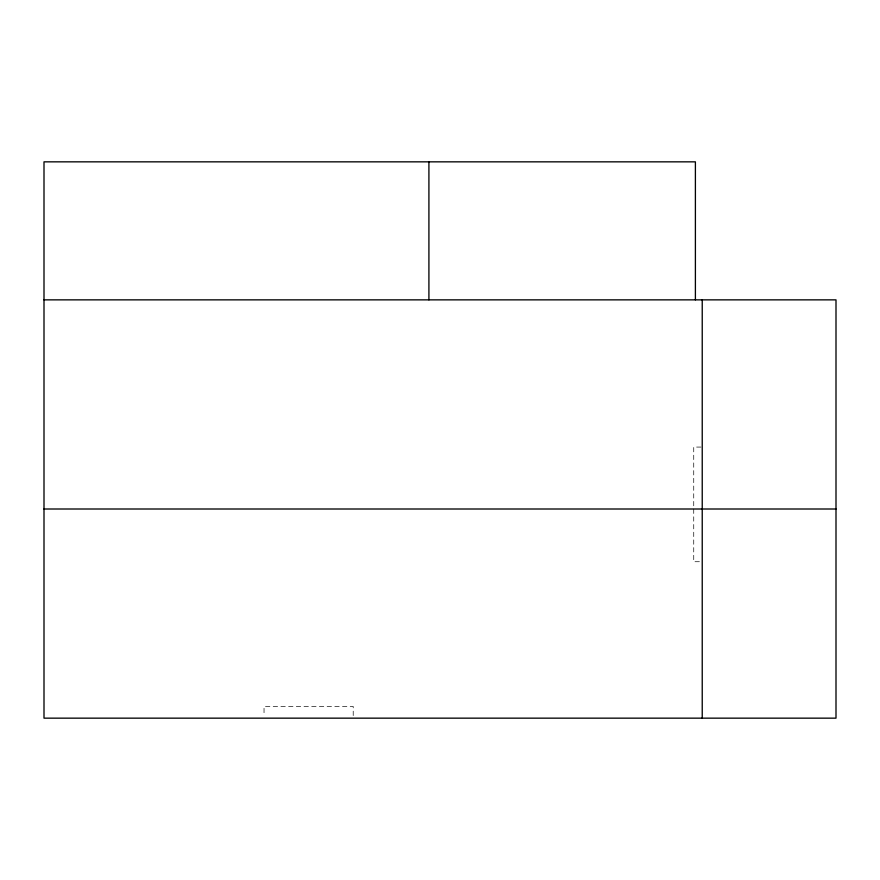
<?xml version="1.0" encoding="UTF-8"?>
<svg xmlns="http://www.w3.org/2000/svg" width="880" height="880" viewBox="0 0 880 880"><rect width="100%" height="100%" fill="white"/><g stroke="black" fill="none" stroke-linecap="round" stroke-linejoin="round"><path stroke-width="0.66" stroke-dasharray="4.4 3.3" d="M701.019 447.073L693.737 447.073L693.737 561.726L701.019 561.726M353.21 715.561L353.21 706.475L264.033 706.475L264.033 715.561"/><path stroke-width="1.32" d="M44 299.86L836 299.86L836 718.157L44 718.157L44 161.843L695.398 161.843L695.398 299.86M44 509.003L836 509.003M702.229 299.86L702.229 718.157M428.912 161.843L428.912 299.86"/></g></svg>
